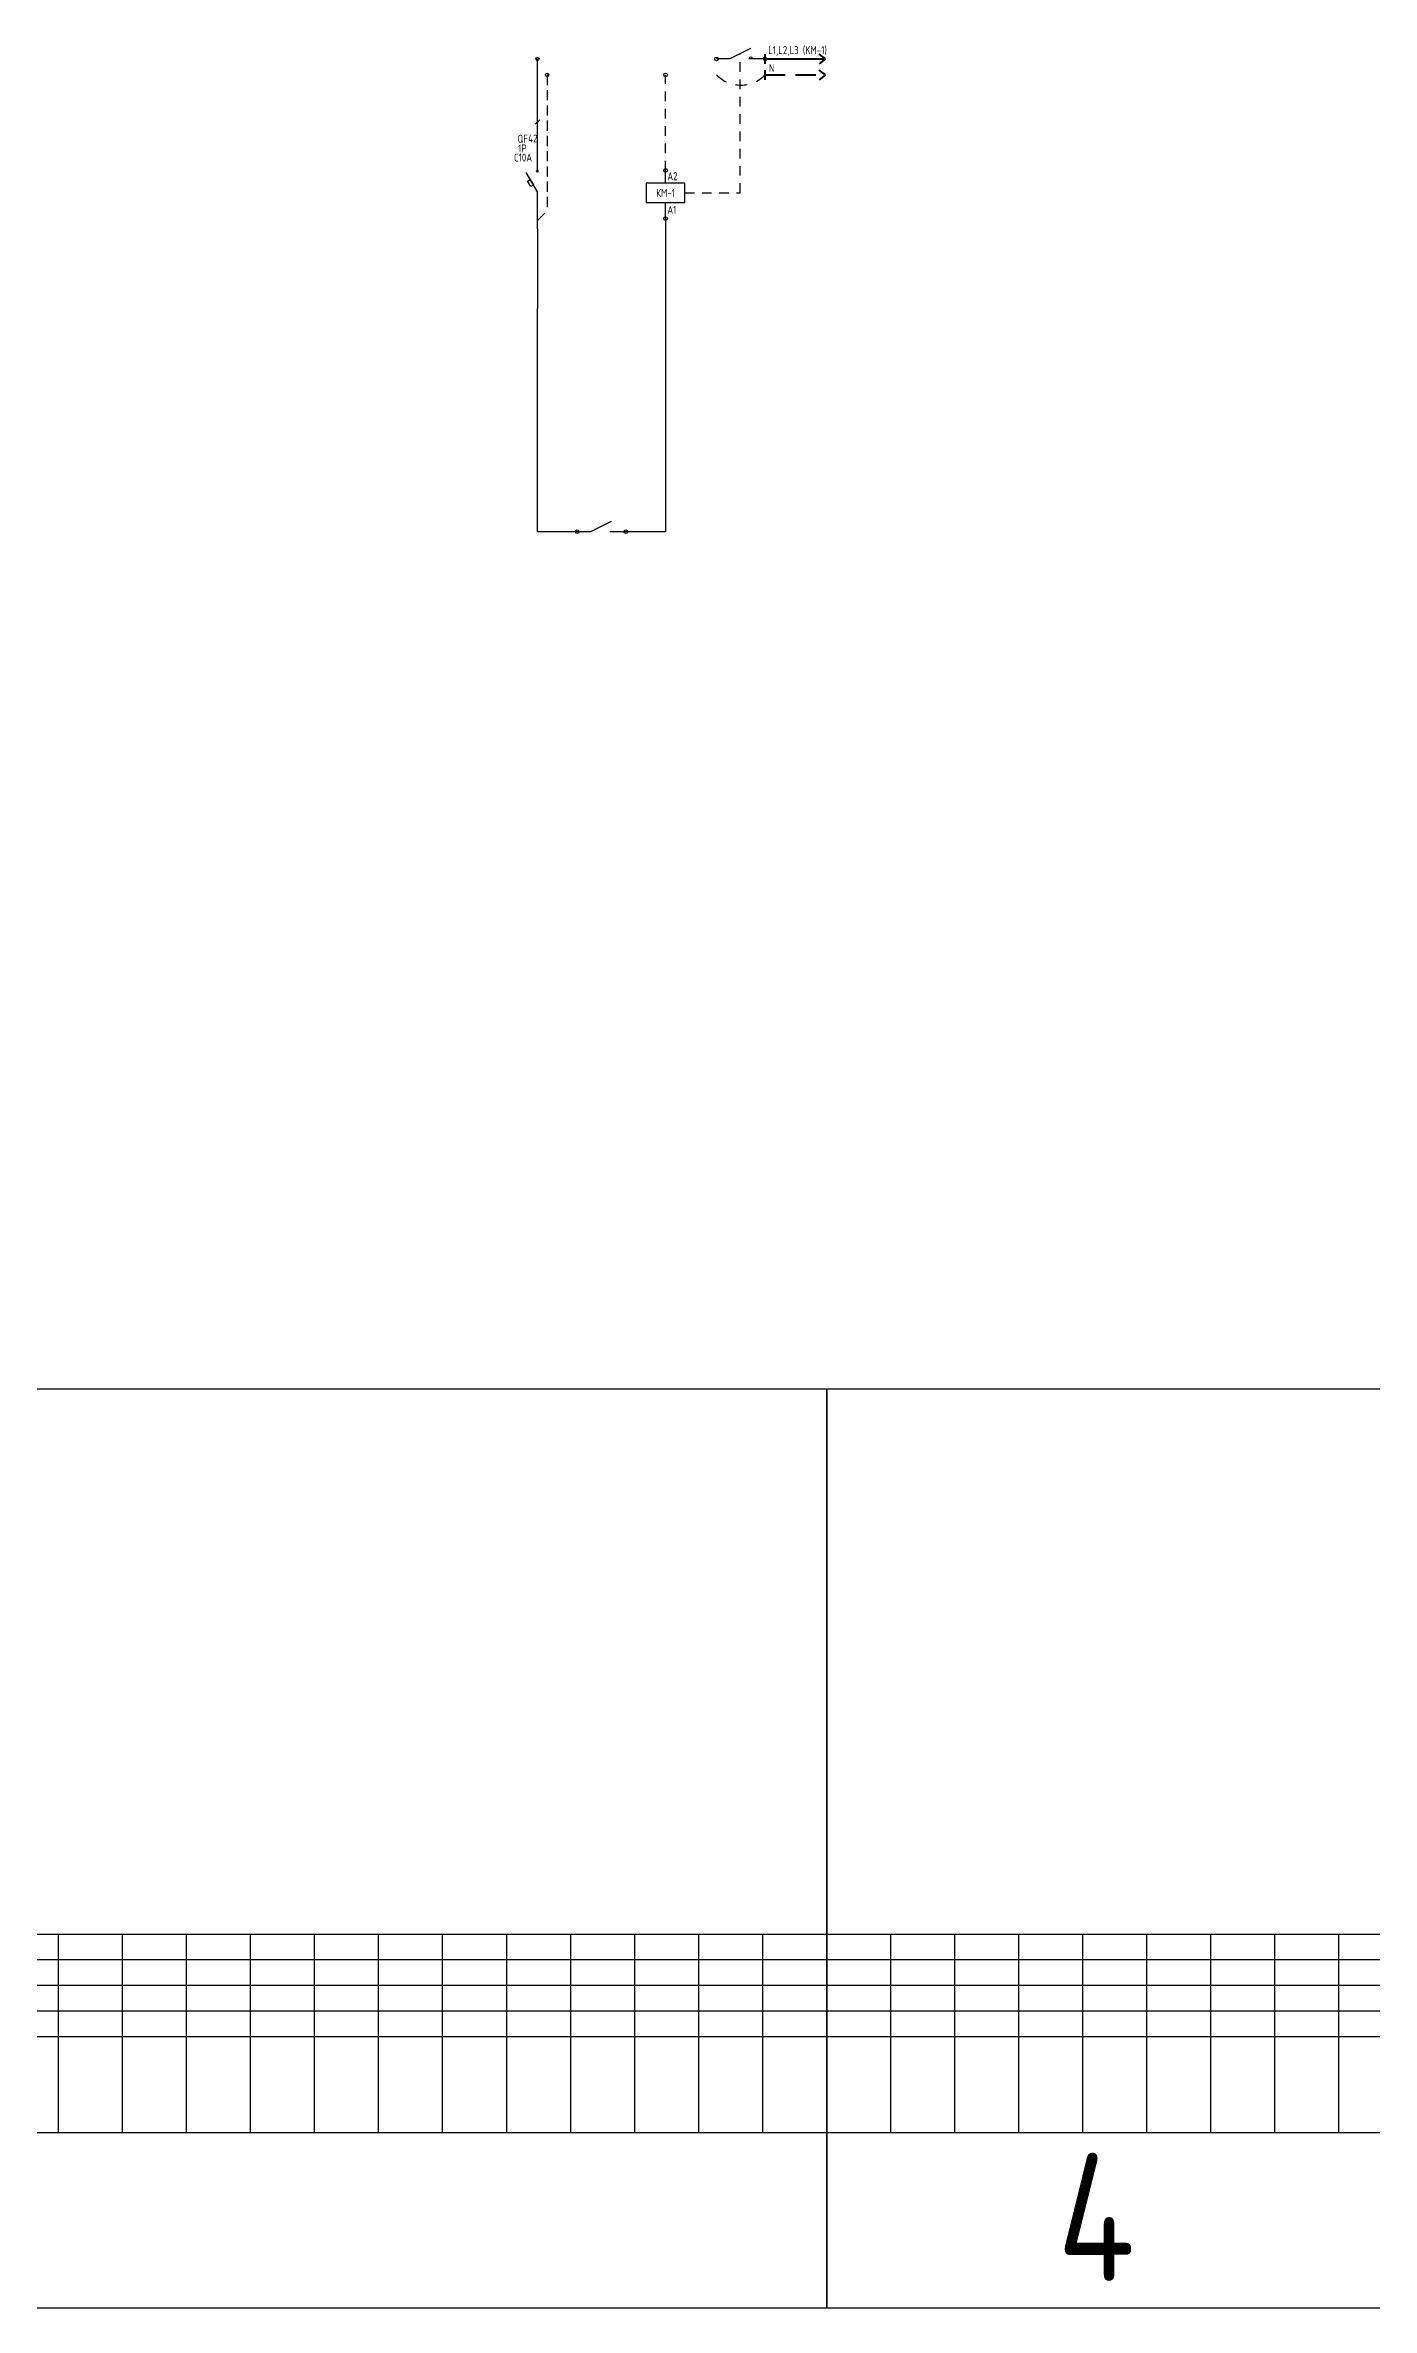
# Model space of a CAD drawing. Header units: millimetres. Extents: x -205 to 4435, y 0 to 4374.
# Drawn here: x 831 to 1245, y 1291 to 1998 of the extents above; entities that cross this region are included whole.
import ezdxf
from ezdxf.enums import TextEntityAlignment as Align

# ---------------------------------------------------------------- set-up
doc = ezdxf.new("R2010")
doc.units = ezdxf.units.MM
doc.linetypes.add('HIDDEN2', pattern=[4.7625, 3.175, -1.5875])
doc.linetypes.add('JIS_02_0.7', pattern=[1.35, 0.75, -0.6])
doc.layers.add('SX_TABLE', color=7, linetype='Continuous')
doc.layers.add('Нумерация QF', color=7, linetype='Continuous')
doc.styles.add('SX_GOST', font='GOST2304A_0.ttf')
doc.styles.add('UNC_A', font='GOST2304A_0.ttf')
doc.styles.add('Unecom', font='GOST2304A_0.ttf', dxfattribs={"height": 2.5})

# ---------------------------------------------------------------- blocks, each defined once
blk = doc.blocks.new('*U250')
at = {"lineweight": 40}
for p, q in [((18.89, 0), (16.89, 1.5)), ((18.89, 0), (16.89, -1.5)), ((18.89, -5), (16.89, -3.5)), ((18.89, -5), (16.89, -6.5))]:
    blk.add_line(p, q, dxfattribs=at)
at = {"linetype": 'ByBlock', "lineweight": 40}
for points in [[(0, 1.5), (0, -1.5)], [(0, 0), (18.89, 0)], [(0, -3.5), (0, -6.5)]]:
    blk.add_lwpolyline(points, dxfattribs=at)
at = {"color": 4, "linetype": 'HIDDEN2', "lineweight": 40, "ltscale": 2}
blk.add_lwpolyline([(0, -5), (18.89, -5)], dxfattribs=at)
at = {"insert": (1.24, -1.57), "char_height": 2.5, "attachment_point": 1, "style": 'UNC_A'}
blk.add_mtext_dynamic_manual_height_columns('N', width=3.8436, gutter_width=12.5, heights=[0], dxfattribs=at)
at = {"style": 'UNC_A'}
blk.add_attdef('ЛИНИЯ', (1, 1.5), '', height=2.5, dxfattribs=at)
blk = doc.blocks.new('*U122')
for p, q in [((0, -36.27), (0, -1.22)), ((0, -42.79), (-3.51, -36.72)), ((-0.35, -36.62), (0.35, -35.91)), ((0.35, -36.62), (-0.35, -35.91)), ((0, -54.31), (0, -42.79))]:
    blk.add_line(p, q)
at = {"color": 4, "linetype": 'HIDDEN2'}
for p in [(3, -6.22), (0, -51.65)]:
    blk.add_line(p, (3, -48.65), dxfattribs=at)
blk.add_lwpolyline([(-2.12, -41.12), (-3.12, -39.39), (-2.25, -38.89), (-1.25, -40.62)], close=True)
for centre in [(0, -1.22), (3, -6.22)]:
    blk.add_circle(centre, 0.5)
at = {"insert": (-6.21, -24.9), "char_height": 2.5, "attachment_point": 1, "style": 'Unecom'}
blk.add_mtext_dynamic_manual_height_columns('\\pxql;QF', width=5.7065, gutter_width=12.5, heights=[4.37], dxfattribs=at)
at = {"style": 'Unecom'}
for tag, p in [('P', (-3.4, -30.43)), ('A', (-1.7, -33.28))]:
    blk.add_attdef(tag, text='', height=2.5, dxfattribs=at).set_placement(p, align=Align.RIGHT)
blk.add_attdef('N', (-3.15, -27.4), '', height=2.5, dxfattribs=at)
blk = doc.blocks.new('км-3')
for p, q in [((10.57, 8.22), (4.14, 5)), ((4.14, 5), (0, 5)), ((15.14, 5), (10.14, 5))]:
    blk.add_line(p, q)
for centre in [(0, 5), (15.14, 5)]:
    blk.add_circle(centre, 0.575)
at = {"color": 4, "linetype": 'JIS_02_0.7', "ltscale": 5}
blk.add_arc((7.57, 7.35), 10.55, 224.1519, 315.8481, dxfattribs=at)
blk.add_arc((10.71, 5), 0.575, 0, 180)
blk = doc.blocks.new('Кмка')
for p, q in [((0, 11), (0, 15.04)), ((0, 0), (0, 5))]:
    blk.add_line(p, q)
blk.add_lwpolyline([(6, 11), (-6, 11), (-6, 5), (6, 5)], close=True)
for centre in [(0, 15.04), (0, 0)]:
    blk.add_circle(centre, 0.575)
at = {"style": 'Unecom'}
for s, p in [('А2', (0.57, 11.97)), ('А1', (0.57, 1.46))]:
    blk.add_text(s, height=2.5, dxfattribs=at).set_placement(p)
at = {"style": 'UNC_A'}
blk.add_attdef('КМ', text='', height=2.5, dxfattribs=at).set_placement((0, 8), align=Align.MIDDLE_CENTER)
blk = doc.blocks.new('*U103')
at = {"lineweight": 25}
blk.add_line((-0.7, -0.71), (0.7, 0.71), dxfattribs=at)
blk = doc.blocks.new('SX_TCOL')
for p, q in [((-10, 62), (10, 62)), ((10, 0), (10, 62)), ((-10, 54), (10, 54)), ((-10, 46), (10, 46)), ((-10, 38), (10, 38)), ((-10, 30), (10, 30)), ((-10, 0), (10, 0))]:
    blk.add_line(p, q)
at = {"style": 'SX_GOST'}
for tag, p in [('CAB1', (-2.6, 90)), ('CAB2', (2.6, 90)), ('NAME1', (-3.6, 15)), ('NAME2', (0, 15)), ('NAME3', (3.6, 15))]:
    blk.add_attdef(tag, text='', height=2.5, rotation=90, dxfattribs=at).set_placement(p, align=Align.MIDDLE)
for tag, p in [('LINE', (0, 58)), ('PH', (0, 50)), ('POW', (0, 42)), ('CUR', (0, 34))]:
    blk.add_attdef(tag, text='', height=2.5, dxfattribs=at).set_placement(p, align=Align.MIDDLE)

msp = doc.modelspace()

# ---------------------------------------------------------------- linework, layer by layer
for p, q in [((1001.2, 1845.77), (997.06, 1845.77)), ((1007.63, 1848.99), (1001.2, 1845.77)), ((1012.2, 1845.77), (1007.2, 1845.77))]:
    msp.add_line(p, q)
at = {"linetype": 'JIS_02_0.7', "ltscale": 4}
msp.add_lwpolyline([(1030.63, 1951.63), (1047.92, 1951.63), (1047.92, 1995.1)], dxfattribs=at)
at = {"color": 4, "linetype": 'JIS_02_0.7', "ltscale": 4}
msp.add_lwpolyline([(1024.63, 1958.66), (1024.63, 1988.49)], dxfattribs=at)
for points in [[(1024.63, 1943.63), (1024.63, 1915.51)], [(984.63, 1940.4), (984.63, 1915.51)], [(984.63, 1845.77), (984.63, 1915.51)], [(1024.63, 1915.51), (1024.63, 1845.77), (1012.2, 1845.77)], [(997.06, 1845.77), (984.63, 1845.77)]]:
    msp.add_lwpolyline(points)
at = {"color": 6}
for points in [[(1075, 1577.99), (735, 1577.99), (735, 1290.99), (1075, 1290.99), (1075, 1577.99)], [(1415, 1577.99), (1075, 1577.99), (1075, 1290.99), (1415, 1290.99), (1415, 1577.99)]]:
    msp.add_lwpolyline(points, dxfattribs=at)
at = {"color": 0, "linetype": 'ByBlock', "lineweight": -3}
msp.add_circle((1024.63, 1988.5), 0.575, dxfattribs=at)
for centre in [(997.06, 1845.77), (1012.2, 1845.77)]:
    msp.add_circle(centre, 0.575)

# ---------------------------------------------------------------- block references
at = {"color": 1}
ref = msp.add_blockref('*U122', (984.63, 1994.71), dxfattribs=at)
ref.add_attrib('P', '1P', dxfattribs={"height": 2.5, "style": 'Unecom'}).set_placement((981.24, 1964.28), align=Align.RIGHT)
ref.add_attrib('A', 'С10А', dxfattribs={"height": 2.5, "style": 'Unecom'}).set_placement((982.93, 1961.43), align=Align.RIGHT)
for name, p in [('км-3', (1040.56, 1988.49)), ('*U103', (984.63, 1973.77))]:
    msp.add_blockref(name, p)
for name, p, values in [('*U250', (1055.7, 1993.49), {'ЛИНИЯ': 'L1,L2,L3 (KM-1)'}), ('Кмка', (1024.63, 1943.63), {'КМ': 'КМ-1'})]:
    msp.add_blockref(name, p).add_auto_attribs(values)
at = {"layer": 'SX_TABLE'}
for p in [(825, 1345.74), (845, 1345.74), (865, 1345.74), (885, 1345.74), (905, 1345.74), (925, 1345.74), (945, 1345.74), (965, 1345.74), (985, 1345.74), (1005, 1345.74), (1025, 1345.74), (1045, 1345.74), (1065, 1345.74), (1085, 1345.74), (1105, 1345.74), (1125, 1345.74), (1145, 1345.74), (1165, 1345.74), (1185, 1345.74), (1205, 1345.74), (1225, 1345.74), (1245, 1345.74)]:
    msp.add_blockref('SX_TCOL', p, dxfattribs=at)

# ---------------------------------------------------------------- texts
at = {"layer": 'Defpoints', "color": 6, "insert": (1147.02, 1339.31), "char_height": 40, "attachment_point": 1, "style": 'Unecom'}
msp.add_mtext_dynamic_manual_height_columns('4', width=99.9205, gutter_width=12.5, heights=[0], dxfattribs=at)
at = {"layer": 'Нумерация QF', "insert": (981.72, 1968.63), "char_height": 2.5, "attachment_point": 4, "style": 'Unecom'}
msp.add_mtext_dynamic_manual_height_columns('42', width=7.51, gutter_width=12.5, heights=[0], dxfattribs=at)

doc.saveas('drawing.dxf')
